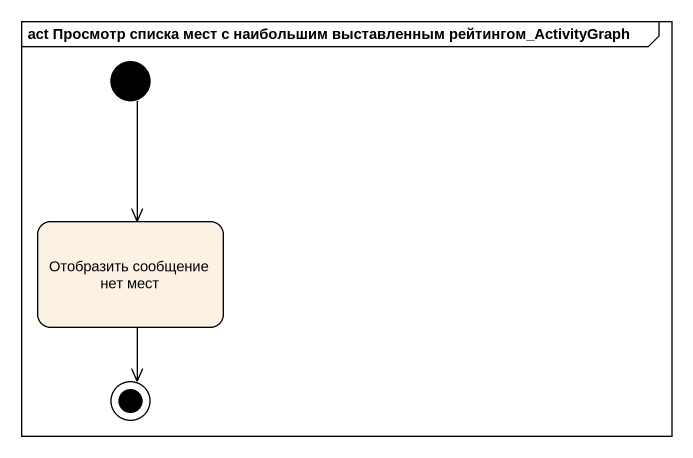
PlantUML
@startuml
mainframe act Просмотр списка мест с наибольшим выставленным рейтингом_ActivityGraph
hide empty description
state "Отобразить сообщение нет мест" as Отобразить_сообщение_нет
[*] --> Отобразить_сообщение_нет
Отобразить_сообщение_нет --> [*]
@enduml
